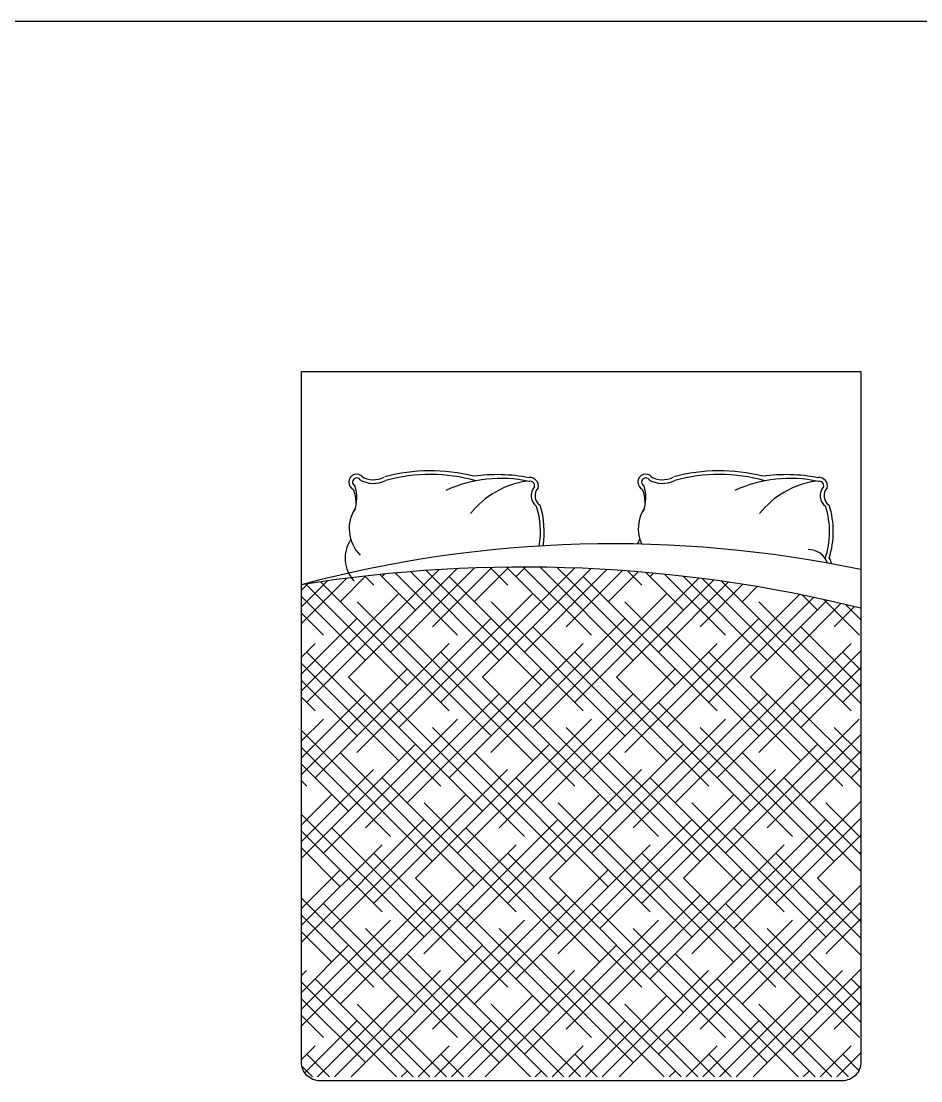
# Model space of a CAD drawing. Header units: inches. Extents: x 6.7 to 49.2, y 11 to 35.8.
# Drawn here: x 9.136 to 11.548, y 12.728 to 15.566 of the extents above; entities that cross this region are included whole.
import ezdxf

# ---------------------------------------------------------------- set-up
doc = ezdxf.new("R2010")
doc.units = ezdxf.units.IN
doc.header["$MEASUREMENT"] = 0
doc.layers.add('1', color=1, linetype='Continuous')
doc.layers.add('4', color=4, linetype='Continuous')

msp = doc.modelspace()

# ---------------------------------------------------------------- hatches: boundary and pattern name
at = {"layer": '4'}
h = msp.add_hatch(dxfattribs=at)
h.set_pattern_fill('HOUND', color=256, scale=0.02, angle=315, style=0)
h.set_pattern_definition([(315, (11.270805, 43.443794), (0.1122532, -0.06735192), [0.508, -0.254]), (45, (11.270805, 43.443794), (-0.1122532, -0.06735192), [0.508, -0.254])])
h.paths.add_polyline_path([(9.8867, 14.0565), (9.8867, 12.7741, 0.414214), (9.9227, 12.7381), (11.3507, 12.7381, 0.414214), (11.3867, 12.7741), (11.3867, 13.9939, 0.100636)])

# ---------------------------------------------------------------- linework, layer by layer
at = {"layer": '1'}
msp.add_line((7.0465, 15.5665), (27.3727, 15.5665), dxfattribs=at)
at = {"layer": '4'}
msp.add_lwpolyline([(9.8871, 14.6276), (11.3871, 14.6276), (11.3871, 12.7776, -0.414214), (11.3371, 12.7276), (9.9371, 12.7276, -0.414214), (9.8871, 12.7776), (9.8871, 14.6276)], format="xyb", dxfattribs=at)
for centre, radius, start, end in [((10.0353, 14.3316, 0.002), 0.0212, 38.3001, 246.5307), ((10.0353, 14.3316, 0.002), 0.0112, 38.3001, 246.5307), ((10.0804, 14.4011, 0.002), 0.073, 238.9837, 296.6966), ((10.0804, 14.4011, 0.002), 0.063, 238.9837, 296.6966), ((10.2326, 13.9031, 0.002), 0.459, 75.3476, 105.4257), ((10.2326, 13.9031, 0.002), 0.449, 74.2315, 105.4257), ((10.4215, 13.99, 0.002), 0.3516, 77.5101, 114.7344), ((10.412, 13.899, 0.002), 0.4526, 79.1059, 98.0403), ((10.5004, 14.3217, 0.002), 0.022, 345.9657, 97.4267), ((10.8103, 14.3316, 0.002), 0.0212, 38.3001, 246.5307), ((10.8103, 14.3316, 0.002), 0.0112, 38.3001, 246.5307), ((10.8554, 14.4011, 0.002), 0.073, 238.9837, 296.6966), ((10.8554, 14.4011, 0.002), 0.063, 238.9837, 296.6966), ((11.0076, 13.9031, 0.002), 0.459, 75.3476, 105.4257), ((11.0076, 13.9031, 0.002), 0.449, 74.2315, 105.4257), ((11.1965, 13.99, 0.002), 0.3516, 77.5101, 114.7344), ((11.187, 13.899, 0.002), 0.4526, 79.1059, 98.0403), ((11.2754, 14.3217, 0.002), 0.022, 345.9657, 97.4267), ((9.9318, 14.2749, 0.002), 0.102, 0.2877, 21.3591), ((9.9275, 14.2894, 0.002), 0.1081, 340.6008, 17.1513), ((10.5267, 14.0988, 0.002), 0.2382, 98.6074, 141.4305), ((10.5004, 14.3217, 0.002), 0.012, 345.9657, 104.0675), ((10.5383, 14.2953, 0.002), 0.0353, 138.1991, 234.4886), ((10.5441, 14.2953, 0.002), 0.0307, 136.8401, 236.9231), ((10.7068, 14.2749, 0.002), 0.102, 0.2877, 21.3591), ((10.7025, 14.2894, 0.002), 0.1081, 340.6008, 17.1513), ((11.3017, 14.0988, 0.002), 0.2382, 98.6074, 141.4305), ((11.2754, 14.3217, 0.002), 0.012, 345.9657, 104.0675), ((11.3133, 14.2953, 0.002), 0.0353, 138.1991, 234.4886), ((11.3191, 14.2953, 0.002), 0.0307, 136.8401, 236.9231), ((10.1154, 14.2071, 0.002), 0.1001, 146.2053, 225.2162), ((10.3019, 14.1991, 0.002), 0.2262, 350.1229, 17.3389), ((10.3019, 14.1991, 0.002), 0.2362, 350.6949, 17.3389), ((10.8904, 14.2071, 0.002), 0.1001, 146.2053, 204.6271), ((11.0769, 14.1991, 0.002), 0.2262, 341.415, 17.3389), ((11.0769, 14.1991, 0.002), 0.2362, 342.5884, 17.3389), ((10.7219, 10.9367), 3.2296, 78.1141, 104.9802), ((10.0939, 14.1276, 0.002), 0.0897, 146.8127, 222.2787), ((10.8689, 14.1276, 0.002), 0.0897, 146.8127, 154.864), ((11.2449, 14.0945, 0.002), 0.0567, 20.7038, 89.0407), ((11.2449, 14.0945, 0.002), 0.0667, 15.653, 30.5622), ((10.4828, 10.3366), 3.7673, 76.1183, 99.105)]:
    msp.add_arc(centre, radius, start, end, dxfattribs=at)

doc.saveas('drawing.dxf')
